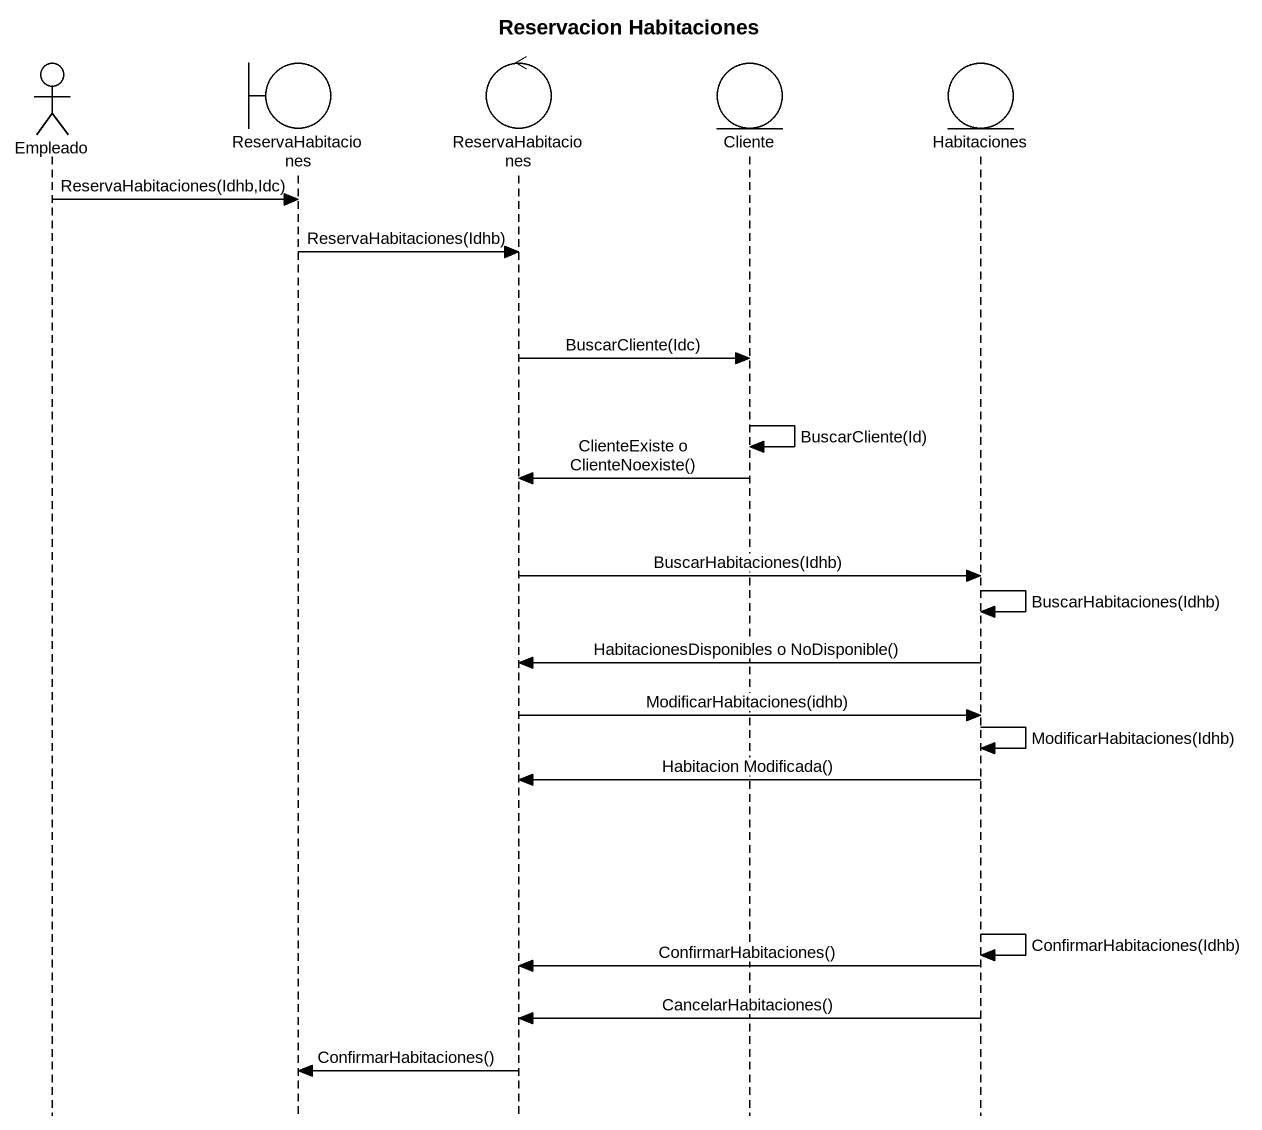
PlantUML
@startuml
title Reservacion Habitaciones
hide footbox
actor Empleado
boundary ReservaHabitaciones
control "ReservaHabitaciones" as ReservaHabitaciones_2
entity Cliente
entity Habitaciones

Empleado -> ReservaHabitaciones : ReservaHabitaciones(Idhb,Idc)
ReservaHabitaciones -> ReservaHabitaciones_2 : ReservaHabitaciones(Idhb)
ReservaHabitaciones_2 -> Cliente : BuscarCliente(Idc)
Cliente -> Cliente : BuscarCliente(Id)
Cliente -> ReservaHabitaciones_2 : ClienteExiste o ClienteNoexiste()
ReservaHabitaciones_2 -> Habitaciones : BuscarHabitaciones(Idhb)
Habitaciones -> Habitaciones : BuscarHabitaciones(Idhb)
Habitaciones -> ReservaHabitaciones_2 : HabitacionesDisponibles o NoDisponible()
ReservaHabitaciones_2 -> Habitaciones : ModificarHabitaciones(idhb)
Habitaciones -> Habitaciones : ModificarHabitaciones(Idhb)
Habitaciones -> ReservaHabitaciones_2 : Habitacion Modificada()
Habitaciones -> Habitaciones : ConfirmarHabitaciones(Idhb)
Habitaciones -> ReservaHabitaciones_2 : ConfirmarHabitaciones()
Habitaciones -> ReservaHabitaciones_2 : CancelarHabitaciones()
ReservaHabitaciones_2 -> ReservaHabitaciones : ConfirmarHabitaciones()
@enduml
